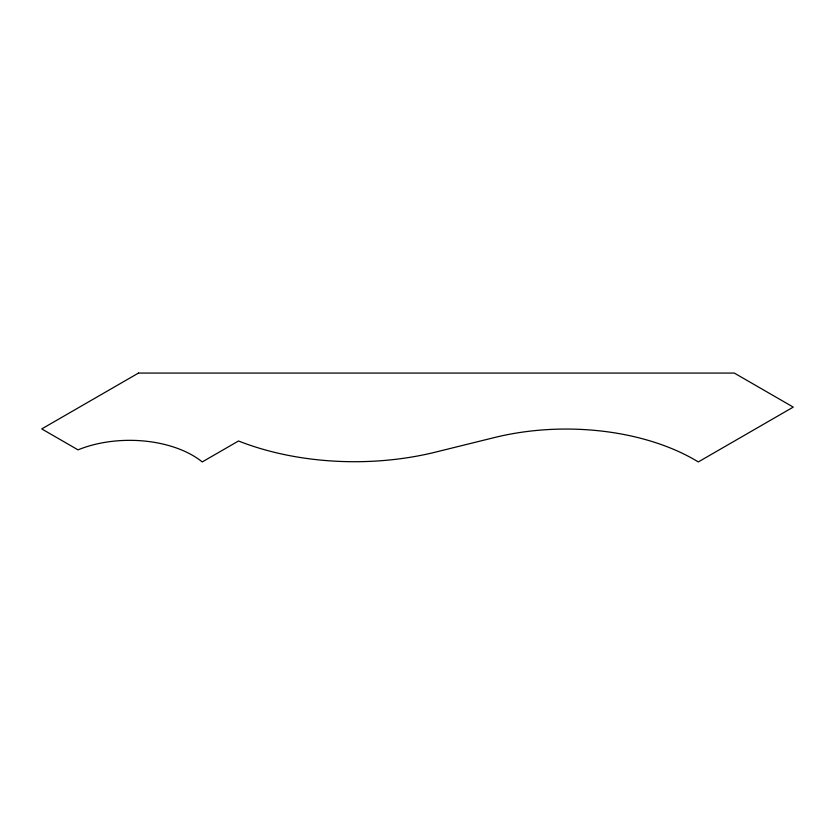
<?xml version="1.0" encoding="UTF-8"?>
<svg xmlns="http://www.w3.org/2000/svg" width="835" height="835" viewBox="0 0 835 835"><rect width="100%" height="100%" fill="white"/><g stroke="black" fill="none" stroke-linecap="round" stroke-linejoin="round"><path stroke-width="1.25" d="M138.485 373.068L41.75 428.919L78.031 449.867A89.074 51.426 0 0 1 202.237 461.932L238.518 440.984A205.483 118.633 0 0 0 435.515 452.121L494.435 437.55A181.926 105.033 0 0 1 698.3 461.932L793.25 407.104L734.299 373.068L138.485 373.068"/></g></svg>
